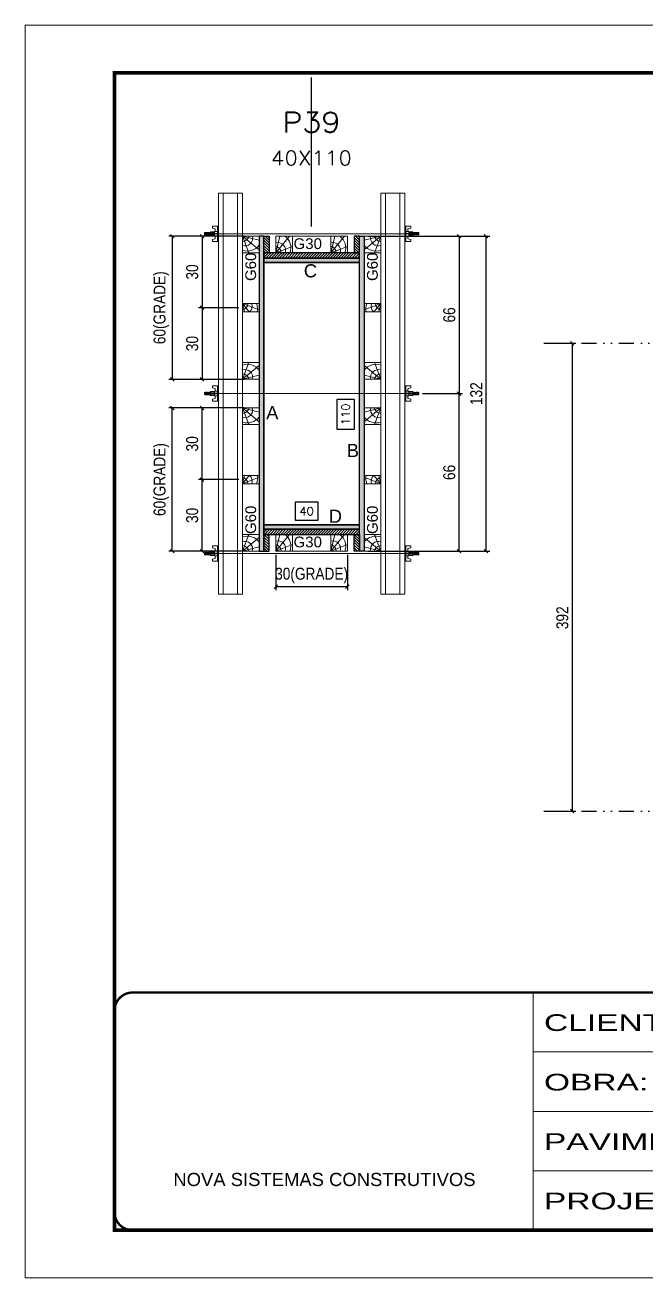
# Model space of a CAD drawing. Extents: x 28748 to 35002, y 14885 to 43501.
# Drawn here: x 33517 to 34037, y 34411 to 35461 of the extents above; entities that cross this region are included whole.
import ezdxf
from ezdxf.enums import TextEntityAlignment as Align

# ---------------------------------------------------------------- set-up
doc = ezdxf.new("R2010")
doc.units = 0
for name, pattern in [('CONTINUO', [0]), ('DASHED', [0.75, 0.5, -0.25]), ('DIVIDE2', [0.625, 0.25, -0.125, 0, -0.125, 0, -0.125]), ('HIDDEN', [0.375, 0.25, -0.125])]:
    doc.linetypes.add(name, pattern=pattern)
for name, color, linetype in [('CHAPA', 1, 'Continuous'), ('COTA', 241, 'Continuous'), ('MEIO_PONT', 93, 'Continuous'), ('Nível', 160, 'Continuous'), ('Painéis', 200, 'Continuous'), ('SARRAFO', 251, 'Continuous'), ('Texto de Titulo', 7, 'Continuous'), ('Texto Qtd Sarr', 242, 'Continuous'), ('TEXTO_GERAL', 7, 'Continuous')]:
    doc.layers.add(name, color=color, linetype=linetype)
for name, color, linetype, lineweight in [('Folhas', 255, 'Continuous', 9), ('Hachura', 251, 'Continuous', 9), ('Madeira', 126, 'Continuous', 18), ('Perfil Metálico', 224, 'Continuous', 18), ('SARRAFO DE PRESSAO', 251, 'DASHED', 9), ('Texto Seção', 7, 'Continuous', 15)]:
    doc.layers.add(name, color=color, linetype=linetype, lineweight=lineweight)
doc.styles.add('ARIAL', font='arial.ttf')
doc.styles.add('COTA TECNICA', font='techl___.ttf', dxfattribs={"height": 10})
doc.styles.add('COTA TECNICA 2X', font='techl___.ttf', dxfattribs={"height": 10})
doc.styles.add('ROMANS', font='romans.shx')
doc.styles.add('SANSSERIF', font='sas_____.pfb')
doc.styles.add('Tecnologia', font='')
doc.styles.get('Tecnologia').set_extended_font_data('Forgotten Futurist')
doc.dimstyles.new('PAINEL', dxfattribs={"dimtxt": 10, "dimasz": 3, "dimexe": 3, "dimexo": 3, "dimgap": 3, "dimtad": 1, "dimdec": 1, "dimzin": 12, "dimdsep": 46, "dimtxsty": 'COTA TECNICA', "dimblk1": 'OBLIQUE', "dimblk2": 'OBLIQUE', "dimsah": 1, "dimcen": 0.9, "dimclrd": 4, "dimclre": 4, "dimclrt": 240, "dimadec": 1, "dimazin": 3, "dimtfac": 1, "dimtdec": 1, "dimtmove": 0, "dimatfit": 3, "dimfxl": 1, "dimtolj": 1, "dimtzin": 12, "dimarcsym": 0})
doc.dimstyles.new('SECAO PILAR', dxfattribs={"dimtxt": 10, "dimasz": 3, "dimexe": 3, "dimexo": 3, "dimgap": 3, "dimtad": 1, "dimdec": 1, "dimlfac": 0.5, "dimzin": 12, "dimdsep": 46, "dimtxsty": 'COTA TECNICA 2X', "dimblk1": 'OBLIQUE', "dimblk2": 'OBLIQUE', "dimsah": 1, "dimcen": 0.9, "dimclrd": 256, "dimclre": 256, "dimclrt": 256, "dimadec": 1, "dimazin": 3, "dimtfac": 1, "dimtdec": 1, "dimtmove": 0, "dimatfit": 3, "dimfxl": 1, "dimtolj": 1, "dimtzin": 12, "dimarcsym": 0})
doc.dimstyles.new('SECÇÃO 2', dxfattribs={"dimtxt": 7, "dimasz": 6, "dimexe": 0.18, "dimexo": 2, "dimgap": -4, "dimtad": 3, "dimdec": 1, "dimlfac": 0.5, "dimzin": 12, "dimdsep": 46, "dimtxsty": 'ROMANS', "dimblk": 'ARCHTICK', "dimcen": 0.09, "dimse1": 1, "dimse2": 1, "dimsd1": 1, "dimsd2": 1, "dimclrd": 180, "dimclre": 5, "dimclrt": 1, "dimadec": 0, "dimazin": 3, "dimtfac": 1, "dimtdec": 1, "dimtofl": 0, "dimtmove": 0, "dimatfit": 3, "dimldrblk": 'ARCHTICK', "dimfxl": 1, "dimtolj": 1, "dimtzin": 0, "dimarcsym": 0})

# ---------------------------------------------------------------- blocks, each defined once
blk = doc.blocks.new('9999999999')
at = {"color": 30, "linetype": 'CONTINUO'}
for p, q in [((98564.6, 34230.2), (98564.6, 34429.4)), ((98564.6, 34379.6), (99584, 34379.6)), ((98564.6, 34329.8), (99488, 34329.8)), ((98564.6, 34280), (99488, 34280))]:
    blk.add_line(p, q, dxfattribs=at)
at = {"color": 30, "linetype": 'CONTINUO', "const_width": 2}
blk.add_lwpolyline([(99584, 34230.2), (99584, 34414.4, 0.414214), (99569, 34429.4), (98229, 34429.4, 0.414214), (98214, 34414.4), (98214, 34245.2, 0.414214), (98229, 34230.2), (99584, 34230.2)], format="xyb", dxfattribs=at)
at = {"layer": 'Folhas'}
blk.add_lwpolyline([(98139, 34190.2), (99624, 34190.2), (99624, 35240.2), (98139, 35240.2)], close=True, dxfattribs=at)
at = {"layer": 'Folhas', "color": 30, "const_width": 3}
blk.add_lwpolyline([(98214, 34230.2), (99584, 34230.2), (99584, 35200.2), (98214, 35200.2)], close=True, dxfattribs=at)
at = {"color": 7, "linetype": 'Continuous', "ltscale": 5, "style": 'ARIAL'}
blk.add_text('NOVA SISTEMAS CONSTRUTIVOS', height=11.059, dxfattribs=at).set_placement((98263.2, 34267.2))
at = {"layer": 'Folhas', "color": 7, "style": 'Tecnologia', "width": 1.5}
for s, p in [('CLIENTE:', (98573.7, 34397.2)), ('OBRA:', (98573.7, 34347.3)), ('PAVIMENTO:', (98573.7, 34297.5)), ('PROJETO:', (98573.7, 34247.7))]:
    blk.add_text(s, height=14, dxfattribs=at).set_placement(p)
blk = doc.blocks.new('_Oblique')
at = {"color": 0, "linetype": 'ByBlock', "lineweight": -2}
blk.add_line((-0.5, -0.5), (0.5, 0.5), dxfattribs=at)
blk = doc.blocks.new('*D1650')
at = {"layer": 'COTA', "color": 4, "linetype": 'ByBlock', "lineweight": -2, "transparency": 16777216}
for p, q in [((33954.5, 35194), (33978.2, 35194)), ((33975.2, 35194), (33975.2, 34802)), ((33954.5, 34802), (33978.2, 34802))]:
    blk.add_line(p, q, dxfattribs=at)
at = {"layer": 'Defpoints', "color": 0, "linetype": 'ByBlock', "transparency": 16777216}
for p in [(33951.5, 35194), (33951.5, 34802), (33975.2, 34802)]:
    blk.add_point(p, dxfattribs=at)
at = {"layer": 'COTA', "color": 4, "linetype": 'ByBlock', "lineweight": -2, "transparency": 16777216, "xscale": 3, "yscale": 3, "zscale": 3}
for p, rotation in [((33975.2, 35194), 90), ((33975.2, 34802), 270)]:
    blk.add_blockref('_Oblique', p, dxfattribs=dict(at, rotation=rotation))
at = {"layer": 'COTA', "color": 240, "linetype": 'ByBlock', "transparency": 16777216, "insert": (33967, 34964), "char_height": 10, "attachment_point": 5, "rotation": 90, "style": 'COTA TECNICA'}
blk.add_mtext('\\A1;392', dxfattribs=at)
blk = doc.blocks.new('titulo1')
at = {"layer": 'Defpoints', "color": 252, "linetype": 'HIDDEN', "ltscale": 2}
blk.add_line((0, 0), (0, 125), dxfattribs=at)
at = {"layer": 'Defpoints', "style": 'ROMANS', "oblique": 15}
blk.add_attdef('FOLHA', text='', height=10, dxfattribs=at).set_placement((0, 15.6), align=Align.MIDDLE_CENTER)
at = {"layer": 'Texto Qtd Sarr', "color": 3, "style": 'ROMANS', "oblique": 15}
for tag, height, p in [('TITULO', 17, (0, 71.4)), ('SEÇÃO', 12, (0, 41.5))]:
    blk.add_attdef(tag, text='', height=height, dxfattribs=at).set_placement(p, align=Align.MIDDLE_CENTER)
blk = doc.blocks.new('*D750')
at = {"layer": 'COTA', "color": 180, "lineweight": -2, "transparency": 16777216}
for p, q in [((33792.9, 35147), (33777.9, 35147)), ((33777.9, 35147), (33777.9, 35122)), ((33792.9, 35122), (33792.9, 35147)), ((33777.9, 35122), (33792.9, 35122))]:
    blk.add_line(p, q, dxfattribs=at)
at = {"layer": 'Defpoints', "color": 0, "transparency": 16777216}
for p in [(33796.9, 35261.8), (33796.9, 35261.8), (33796.9, 35041.8)]:
    blk.add_point(p, dxfattribs=at)
at = {"layer": 'COTA', "color": 1, "transparency": 16777216, "insert": (33785.4, 35134.5), "char_height": 7, "attachment_point": 5, "rotation": 90, "style": 'ROMANS'}
blk.add_mtext('\\A1;110', dxfattribs=at)
blk = doc.blocks.new('_ArchTick')
at = {"color": 0, "linetype": 'ByBlock', "const_width": 0.15}
blk.add_lwpolyline([(-0.5, -0.5), (0.5, 0.5)], dxfattribs=at)
blk = doc.blocks.new('*D751')
at = {"layer": 'COTA', "lineweight": -2, "transparency": 16777216}
for p, q in [((33803.9, 35283.8), (33906.1, 35283.8)), ((33903.1, 35019.8), (33903.1, 35283.8)), ((33803.9, 35019.8), (33906.1, 35019.8))]:
    blk.add_line(p, q, dxfattribs=at)
at = {"layer": 'Defpoints', "color": 0, "transparency": 16777216}
for p in [(33800.9, 35283.8), (33903.1, 35283.8), (33800.9, 35019.8)]:
    blk.add_point(p, dxfattribs=at)
at = {"layer": 'COTA', "lineweight": -2, "transparency": 16777216, "xscale": 3, "yscale": 3, "zscale": 3}
for p, rotation in [((33903.1, 35283.8), 90), ((33903.1, 35019.8), 270)]:
    blk.add_blockref('_Oblique', p, dxfattribs=dict(at, rotation=rotation))
at = {"layer": 'COTA', "transparency": 16777216, "insert": (33894.9, 35151.8), "char_height": 10, "attachment_point": 5, "rotation": 90, "style": 'COTA TECNICA 2X'}
blk.add_mtext('\\A1;132', dxfattribs=at)
blk = doc.blocks.new('*D752')
at = {"layer": 'COTA', "lineweight": -2, "transparency": 16777216}
for p, q in [((33849.7, 35151.8), (33883.4, 35151.8)), ((33880.4, 35019.8), (33880.4, 35151.8)), ((33837.9, 35019.8), (33883.4, 35019.8))]:
    blk.add_line(p, q, dxfattribs=at)
at = {"layer": 'Defpoints', "color": 0, "transparency": 16777216}
for p in [(33846.7, 35151.8), (33880.4, 35151.8), (33834.9, 35019.8)]:
    blk.add_point(p, dxfattribs=at)
at = {"layer": 'COTA', "lineweight": -2, "transparency": 16777216, "xscale": 3, "yscale": 3, "zscale": 3}
for p, rotation in [((33880.4, 35151.8), 90), ((33880.4, 35019.8), 270)]:
    blk.add_blockref('_Oblique', p, dxfattribs=dict(at, rotation=rotation))
at = {"layer": 'COTA', "transparency": 16777216, "insert": (33872.3, 35085.8), "char_height": 10, "attachment_point": 5, "rotation": 90, "style": 'COTA TECNICA 2X'}
blk.add_mtext('\\A1;66', dxfattribs=at)
blk = doc.blocks.new('*D753')
at = {"layer": 'COTA', "lineweight": -2, "transparency": 16777216}
for p, q in [((33837.9, 35283.8), (33883.4, 35283.8)), ((33880.4, 35283.8), (33880.4, 35151.8)), ((33849.7, 35151.8), (33883.4, 35151.8))]:
    blk.add_line(p, q, dxfattribs=at)
at = {"layer": 'Defpoints', "color": 0, "transparency": 16777216}
for p in [(33834.9, 35283.8), (33846.7, 35151.8), (33880.4, 35151.8)]:
    blk.add_point(p, dxfattribs=at)
at = {"layer": 'COTA', "lineweight": -2, "transparency": 16777216, "xscale": 3, "yscale": 3, "zscale": 3}
for p, rotation in [((33880.4, 35283.8), 90), ((33880.4, 35151.8), 270)]:
    blk.add_blockref('_Oblique', p, dxfattribs=dict(at, rotation=rotation))
at = {"layer": 'COTA', "transparency": 16777216, "insert": (33872.3, 35217.8), "char_height": 10, "attachment_point": 5, "rotation": 90, "style": 'COTA TECNICA 2X'}
blk.add_mtext('\\A1;66', dxfattribs=at)
blk = doc.blocks.new('*D754')
at = {"layer": 'COTA', "color": 180, "lineweight": -2, "transparency": 16777216}
for p, q in [((33762.4, 35060.8), (33743.1, 35060.8)), ((33743.1, 35060.8), (33743.1, 35045.8)), ((33762.4, 35045.8), (33762.4, 35060.8)), ((33743.1, 35045.8), (33762.4, 35045.8))]:
    blk.add_line(p, q, dxfattribs=at)
at = {"layer": 'Defpoints', "color": 0, "transparency": 16777216}
for p in [(33716.9, 35041.8), (33716.9, 35041.8), (33796.9, 35041.8)]:
    blk.add_point(p, dxfattribs=at)
at = {"layer": 'COTA', "color": 1, "transparency": 16777216, "insert": (33752.7, 35053.3), "char_height": 7, "attachment_point": 5, "style": 'ROMANS'}
blk.add_mtext('\\A1;40', dxfattribs=at)
blk = doc.blocks.new('C')
at = {"layer": 'Hachura', "color": 0}
for p, q in [((0, 3.22), (0, -3.22)), ((0.45, 3.22), (0, 3.22)), ((0.46, 3.16), (0, 3.16)), ((0.46, 3.05), (0, 3.05)), ((0.46, 2.88), (0, 2.88)), ((0, 2.75), (0, -1.16)), ((0.46, 2.65), (0, 2.65)), ((0.46, 2.23), (0, 2.23)), ((0.46, 1.51), (0, 1.51)), ((0.39, 0.49), (0.17, 0.49)), ((0.45, -3.23), (0.45, 3.22)), ((0.45, 3.22), (2.58, 3.22)), ((1.74, 0.97), (0.45, 0.97)), ((1.45, 0.1), (0.45, 0.1)), ((1.35, 1.94), (1.35, 0.96)), ((2.58, 2.39), (1.47, 2.09)), ((1.74, -0.97), (1.74, 0.97)), ((1.74, 0.97), (1.74, 0.84)), ((1.74, 0.97), (1.74, 0.84)), ((1.74, 0.84), (3.35, 0.84)), ((3.35, 0.45), (1.74, 0.45)), ((2.58, 3.22), (2.58, 2.39)), ((3.32, 0.84), (3.32, -0.84)), ((3.35, 0.84), (3.35, -0.84)), ((3.68, 0.45), (3.35, 0.45)), ((3.84, -0.52), (3.35, 0.45)), ((3.35, 0.06), (3.67, -0.57)), ((3.68, 0.45), (4.16, -0.52)), ((3.72, 0.5), (4.25, -0.57)), ((4.37, -0.55), (3.83, 0.53)), ((4.15, 0.45), (3.93, 0.45)), ((4.42, -0.52), (3.93, 0.45)), ((4.15, 0.45), (4.26, 0.45)), ((4.26, 0.45), (4.74, -0.52)), ((4.3, 0.5), (4.83, -0.57)), ((4.95, -0.55), (4.41, 0.53)), ((4.51, 0.45), (4.84, 0.45)), ((5, -0.52), (4.51, 0.45)), ((4.84, 0.45), (5.32, -0.52)), ((4.88, 0.5), (5.41, -0.57)), ((5.53, -0.55), (4.99, 0.53)), ((5.58, -0.52), (5.09, 0.45)), ((5.42, 0.45), (5.09, 0.45)), ((5.58, -0.52), (5.09, 0.45)), ((5.42, 0.45), (5.74, -0.19)), ((5.46, 0.5), (5.74, -0.07)), ((5.74, 0.19), (5.57, 0.53)), ((5.74, 0.32), (5.68, 0.45)), ((5.68, 0.45), (5.74, 0.45)), ((5.74, 0.45), (5.9, 0.29)), ((5.74, 0.45), (5.74, -0.52)), ((5.9, -0.36), (5.9, 0.29)), ((0.45, 0), (0, 0)), ((0.46, -1.52), (0, -1.52)), ((0.46, -2.23), (0, -2.23)), ((0.46, -2.65), (0, -2.65)), ((0.46, -2.88), (0, -2.88)), ((0.46, -3.05), (0, -3.05)), ((0.46, -3.16), (0, -3.16)), ((0, -3.22), (2.57, -3.22)), ((0.08, -0.48), (0.29, -0.48)), ((0.29, -0.48), (0.4, -0.48)), ((0.45, 0), (0.45, -0.97)), ((0.45, -0.16), (1.45, -0.16)), ((0.45, -0.65), (0.45, -0.32)), ((0.45, -3.23), (0.45, -0.65)), ((0.45, -0.97), (1.74, -0.97)), ((1.35, -1.94), (1.35, -0.97)), ((2.58, -2.39), (1.47, -2.1)), ((3.35, -0.32), (1.74, -0.32)), ((3.35, -0.84), (1.74, -0.84)), ((2.58, -3.23), (2.58, -2.39)), ((3.35, -0.07), (3.58, -0.52)), ((3.35, -0.52), (3.58, -0.52)), ((3.84, -0.52), (4.16, -0.52)), ((4.42, -0.52), (4.74, -0.52)), ((4.63, -0.52), (4.74, -0.52)), ((5, -0.52), (5.32, -0.52)), ((5.58, -0.52), (5.74, -0.52)), ((5.74, -0.52), (5.9, -0.36)), ((5.74, -0.52), (5.74, -0.52))]:
    blk.add_line(p, q, dxfattribs=at)
for centre, radius, start, end in [((1.52, 1.94), 0.161, 104.7436, 180), ((1.44, -0.03), 0.129, 272.695, 87.305), ((3.81, 0.39), 0.143, 25.5688, 154.4312), ((4.39, 0.39), 0.143, 25.5688, 154.4312), ((4.97, 0.39), 0.143, 25.5688, 154.4312), ((5.55, 0.39), 0.143, 25.5688, 154.4312), ((0.17, -0.37), 0.174, 221.744, 317.8592), ((1.52, -1.94), 0.161, 180, 255.2564), ((3.71, -0.4), 0.174, 222.1408, 318.256), ((4.29, -0.4), 0.174, 222.1408, 318.256), ((4.87, -0.4), 0.174, 222.1408, 318.256), ((5.45, -0.4), 0.174, 222.1408, 318.256), ((5.61, -0.4), 0.174, 317.8592, 318.256)]:
    blk.add_arc(centre, radius, start, end, dxfattribs=at)
blk = doc.blocks.new('PONTALETE')
at = {"layer": 'Madeira'}
for q in [(2.71, 7), (7, 5.76), (7, 1.74)]:
    blk.add_line((0, 0), q, dxfattribs=at)
blk.add_lwpolyline([(0, 0), (7, 0), (7, 7), (0, 7)], close=True, dxfattribs=at)
for centre, radius, start, end in [((2.04, 0.06), 6.23, 37.2818, 109.0913), ((1.09, 0.9), 3.19, 343.603, 109.9847), ((-0.21, -0.78), 3.09, 14.6322, 86.0383)]:
    blk.add_arc(centre, radius, start, end, dxfattribs=at)
blk = doc.blocks.new('*D755')
at = {"layer": 'COTA', "lineweight": -2, "transparency": 16777216}
for p, q in [((33700.3, 35139.8), (33637.2, 35139.8)), ((33640.2, 35019.8), (33640.2, 35139.8)), ((33700.3, 35019.8), (33637.2, 35019.8))]:
    blk.add_line(p, q, dxfattribs=at)
at = {"layer": 'Defpoints', "color": 0, "transparency": 16777216}
for p in [(33640.2, 35139.8), (33703.3, 35139.8), (33703.3, 35019.8)]:
    blk.add_point(p, dxfattribs=at)
at = {"layer": 'COTA', "lineweight": -2, "transparency": 16777216, "xscale": 3, "yscale": 3, "zscale": 3}
for p, rotation in [((33640.2, 35139.8), 90), ((33640.2, 35019.8), 270)]:
    blk.add_blockref('_Oblique', p, dxfattribs=dict(at, rotation=rotation))
at = {"layer": 'COTA', "transparency": 16777216, "insert": (33631, 35079.8), "char_height": 10, "attachment_point": 5, "rotation": 90, "style": 'COTA TECNICA 2X'}
blk.add_mtext('\\A1;60(GRADE)', dxfattribs=at)
blk = doc.blocks.new('*D1668')
at = {"layer": 'COTA', "lineweight": -2, "transparency": 16777216}
for p, q in [((33726.9, 35016.8), (33726.9, 34987.1)), ((33786.9, 35016.8), (33786.9, 34987.1)), ((33726.9, 34990.1), (33786.9, 34990.1))]:
    blk.add_line(p, q, dxfattribs=at)
at = {"layer": 'Defpoints', "color": 0, "transparency": 16777216}
for p in [(33726.9, 35019.8), (33786.9, 35019.8), (33786.9, 34990.1)]:
    blk.add_point(p, dxfattribs=at)
at = {"layer": 'COTA', "lineweight": -2, "transparency": 16777216, "xscale": 3, "yscale": 3, "zscale": 3, "rotation": 180}
blk.add_blockref('_Oblique', (33726.9, 34990.1), dxfattribs=at)
at = {"layer": 'COTA', "lineweight": -2, "transparency": 16777216, "xscale": 3, "yscale": 3, "zscale": 3}
blk.add_blockref('_Oblique', (33786.9, 34990.1), dxfattribs=at)
at = {"layer": 'COTA', "transparency": 16777216, "insert": (33756.9, 34999.4), "char_height": 10, "attachment_point": 5, "style": 'COTA TECNICA 2X'}
blk.add_mtext('\\A1;30(GRADE)', dxfattribs=at)
blk = doc.blocks.new('MEIO PONTALETE')
at = {"layer": 'Madeira'}
for q in [(2.71, 7), (3.5, 2.88), (3.5, 0.87)]:
    blk.add_line((0, 0), q, dxfattribs=at)
blk.add_lwpolyline([(0, 0), (3.5, 0), (3.5, 7), (0, 7)], close=True, dxfattribs=at)
for centre, radius, start, end in [((2.04, 0.06), 6.23, 76.4499, 109.0913), ((1.09, 0.9), 3.19, 40.9063, 109.9847), ((-0.21, -0.78), 3.09, 14.6322, 86.0383)]:
    blk.add_arc(centre, radius, start, end, dxfattribs=at)
blk = doc.blocks.new('*D1669')
at = {"layer": 'COTA', "lineweight": -2, "transparency": 16777216}
for p, q in [((33695.9, 35079.8), (33662.1, 35079.8)), ((33665.1, 35019.8), (33665.1, 35079.8)), ((33695.9, 35019.8), (33662.1, 35019.8))]:
    blk.add_line(p, q, dxfattribs=at)
at = {"layer": 'Defpoints', "color": 0, "transparency": 16777216}
for p in [(33665.1, 35079.8), (33698.9, 35079.8), (33698.9, 35019.8)]:
    blk.add_point(p, dxfattribs=at)
at = {"layer": 'COTA', "lineweight": -2, "transparency": 16777216, "xscale": 3, "yscale": 3, "zscale": 3}
for p, rotation in [((33665.1, 35079.8), 90), ((33665.1, 35019.8), 270)]:
    blk.add_blockref('_Oblique', p, dxfattribs=dict(at, rotation=rotation))
at = {"layer": 'COTA', "transparency": 16777216, "insert": (33656.9, 35049.8), "char_height": 10, "attachment_point": 5, "rotation": 90, "style": 'COTA TECNICA 2X'}
blk.add_mtext('\\A1;30', dxfattribs=at)
blk = doc.blocks.new('*D1670')
at = {"layer": 'COTA', "lineweight": -2, "transparency": 16777216}
for p, q in [((33695.9, 35139.8), (33662.1, 35139.8)), ((33665.1, 35079.8), (33665.1, 35139.8)), ((33695.9, 35079.8), (33662.1, 35079.8))]:
    blk.add_line(p, q, dxfattribs=at)
at = {"layer": 'Defpoints', "color": 0, "transparency": 16777216}
for p in [(33665.1, 35139.8), (33698.9, 35139.8), (33698.9, 35079.8)]:
    blk.add_point(p, dxfattribs=at)
at = {"layer": 'COTA', "lineweight": -2, "transparency": 16777216, "xscale": 3, "yscale": 3, "zscale": 3}
for p, rotation in [((33665.1, 35139.8), 90), ((33665.1, 35079.8), 270)]:
    blk.add_blockref('_Oblique', p, dxfattribs=dict(at, rotation=rotation))
at = {"layer": 'COTA', "transparency": 16777216, "insert": (33656.9, 35109.8), "char_height": 10, "attachment_point": 5, "rotation": 90, "style": 'COTA TECNICA 2X'}
blk.add_mtext('\\A1;30', dxfattribs=at)
blk = doc.blocks.new('*D756')
at = {"layer": 'COTA', "lineweight": -2, "transparency": 16777216}
for p, q in [((33700.3, 35283.8), (33637.2, 35283.8)), ((33640.2, 35283.8), (33640.2, 35163.8)), ((33700.3, 35163.8), (33637.2, 35163.8))]:
    blk.add_line(p, q, dxfattribs=at)
at = {"layer": 'Defpoints', "color": 0, "transparency": 16777216}
for p in [(33703.3, 35283.8), (33640.2, 35163.8), (33703.3, 35163.8)]:
    blk.add_point(p, dxfattribs=at)
at = {"layer": 'COTA', "lineweight": -2, "transparency": 16777216, "xscale": 3, "yscale": 3, "zscale": 3}
for p, rotation in [((33640.2, 35283.8), 90), ((33640.2, 35163.8), 270)]:
    blk.add_blockref('_Oblique', p, dxfattribs=dict(at, rotation=rotation))
at = {"layer": 'COTA', "transparency": 16777216, "insert": (33631, 35223.8), "char_height": 10, "attachment_point": 5, "rotation": 90, "style": 'COTA TECNICA 2X'}
blk.add_mtext('\\A1;60(GRADE)', dxfattribs=at)
blk = doc.blocks.new('*D1671')
at = {"layer": 'COTA', "lineweight": -2, "transparency": 16777216}
for p, q in [((33695.9, 35283.8), (33662.1, 35283.8)), ((33665.1, 35283.8), (33665.1, 35223.8)), ((33695.9, 35223.8), (33662.1, 35223.8))]:
    blk.add_line(p, q, dxfattribs=at)
at = {"layer": 'Defpoints', "color": 0, "transparency": 16777216}
for p in [(33698.9, 35283.8), (33665.1, 35223.8), (33698.9, 35223.8)]:
    blk.add_point(p, dxfattribs=at)
at = {"layer": 'COTA', "lineweight": -2, "transparency": 16777216, "xscale": 3, "yscale": 3, "zscale": 3}
for p, rotation in [((33665.1, 35283.8), 90), ((33665.1, 35223.8), 270)]:
    blk.add_blockref('_Oblique', p, dxfattribs=dict(at, rotation=rotation))
at = {"layer": 'COTA', "transparency": 16777216, "insert": (33656.9, 35253.8), "char_height": 10, "attachment_point": 5, "rotation": 90, "style": 'COTA TECNICA 2X'}
blk.add_mtext('\\A1;30', dxfattribs=at)
blk = doc.blocks.new('*D1672')
at = {"layer": 'COTA', "lineweight": -2, "transparency": 16777216}
for p, q in [((33695.9, 35223.8), (33662.1, 35223.8)), ((33665.1, 35223.8), (33665.1, 35163.8)), ((33695.9, 35163.8), (33662.1, 35163.8))]:
    blk.add_line(p, q, dxfattribs=at)
at = {"layer": 'Defpoints', "color": 0, "transparency": 16777216}
for p in [(33698.9, 35223.8), (33665.1, 35163.8), (33698.9, 35163.8)]:
    blk.add_point(p, dxfattribs=at)
at = {"layer": 'COTA', "lineweight": -2, "transparency": 16777216, "xscale": 3, "yscale": 3, "zscale": 3}
for p, rotation in [((33665.1, 35223.8), 90), ((33665.1, 35163.8), 270)]:
    blk.add_blockref('_Oblique', p, dxfattribs=dict(at, rotation=rotation))
at = {"layer": 'COTA', "transparency": 16777216, "insert": (33656.9, 35193.8), "char_height": 10, "attachment_point": 5, "rotation": 90, "style": 'COTA TECNICA 2X'}
blk.add_mtext('\\A1;30', dxfattribs=at)

msp = doc.modelspace()

# ---------------------------------------------------------------- hatches: boundary and pattern name
at = {"layer": 'Hachura'}
h = msp.add_hatch(color=256, dxfattribs=at)
h.dxf.hatch_style = 1
h.paths.add_polyline_path([(33716.93, 35283.84), (33712.93, 35283.84), (33712.93, 35019.84), (33716.93, 35019.84)])
h = msp.add_hatch(color=256, dxfattribs=at)
h.dxf.hatch_style = 1
h.paths.add_polyline_path([(33716.93, 35283.84), (33712.93, 35283.84), (33712.93, 35019.84), (33716.93, 35019.84)])
h = msp.add_hatch(dxfattribs=at)
h.set_pattern_fill('ANSI31', color=256, scale=0.5, angle=270, style=0)
h.set_pattern_definition([(315, (56646.3342, 25780.8901), (1.12253202, 1.12253202), [])])
h.paths.add_polyline_path([(33716.93, 35269.84), (33721.33, 35269.84), (33721.33, 35283.84), (33716.93, 35283.84)])
h = msp.add_hatch(dxfattribs=at)
h.set_pattern_fill('ANSI31', color=256, scale=0.5, angle=270, style=0)
h.set_pattern_definition([(315, (56688.3342, 25780.8901), (1.12253202, 1.12253202), [])])
h.paths.add_polyline_path([(33796.93, 35269.84), (33792.53, 35269.84), (33792.53, 35283.84), (33796.93, 35283.84)])
h = msp.add_hatch(color=256, dxfattribs=at)
h.dxf.hatch_style = 1
h.paths.add_polyline_path([(33796.93, 35283.84), (33800.93, 35283.84), (33800.93, 35019.84), (33796.93, 35019.84)])
h = msp.add_hatch(color=256, dxfattribs=at)
h.dxf.hatch_style = 1
h.paths.add_polyline_path([(33796.93, 35283.84), (33800.93, 35283.84), (33800.93, 35019.84), (33796.93, 35019.84)])
h = msp.add_hatch(dxfattribs=at)
h.set_pattern_fill('ANSI31', color=256, scale=0.5, angle=180, style=0)
h.set_pattern_definition([(225, (24622.9742, 12162.8338), (1.12253202, -1.12253202), [])])
h.paths.add_polyline_path([(33716.93, 35265.44), (33716.93, 35269.84), (33796.93, 35269.84), (33796.93, 35265.44)])
h = msp.add_hatch(color=256, dxfattribs=at)
h.dxf.hatch_style = 1
h.paths.add_polyline_path([(33796.93, 35261.84), (33796.93, 35265.44), (33716.93, 35265.44), (33716.93, 35261.84)])
h = msp.add_hatch(color=256, dxfattribs=at)
h.dxf.hatch_style = 1
h.paths.add_polyline_path([(33796.93, 35261.84), (33796.93, 35265.44), (33716.93, 35265.44), (33716.93, 35261.84)])
h = msp.add_hatch(color=256, dxfattribs=at)
h.dxf.hatch_style = 1
h.paths.add_polyline_path([(33796.93, 35038.24), (33796.93, 35041.84), (33716.93, 35041.84), (33716.93, 35038.24)])
h = msp.add_hatch(color=256, dxfattribs=at)
h.dxf.hatch_style = 1
h.paths.add_polyline_path([(33796.93, 35038.24), (33796.93, 35041.84), (33716.93, 35041.84), (33716.93, 35038.24)])
h = msp.add_hatch(dxfattribs=at)
h.set_pattern_fill('ANSI31', color=256, scale=0.5, angle=180, style=0)
h.set_pattern_definition([(225, (24592.9742, 12108.8338), (1.12253202, -1.12253202), [])])
h.paths.add_polyline_path([(33796.93, 35038.24), (33796.93, 35033.84), (33716.93, 35033.84), (33716.93, 35038.24)])
h = msp.add_hatch(dxfattribs=at)
h.set_pattern_fill('ANSI31', color=256, scale=0.5, angle=270, style=0)
h.set_pattern_definition([(315, (56646.3342, 25895.8901), (1.12253202, 1.12253202), [])])
h.paths.add_polyline_path([(33716.93, 35033.84), (33721.33, 35033.84), (33721.33, 35019.84), (33716.93, 35019.84)])
h = msp.add_hatch(dxfattribs=at)
h.set_pattern_fill('ANSI31', color=256, scale=0.5, angle=270, style=0)
h.set_pattern_definition([(315, (56688.3342, 25895.8901), (1.12253202, 1.12253202), [])])
h.paths.add_polyline_path([(33796.93, 35033.84), (33792.53, 35033.84), (33792.53, 35019.84), (33796.93, 35019.84)])

# ---------------------------------------------------------------- linework, layer by layer
at = {"layer": 'CHAPA'}
for points in [[(33716.93, 35283.84), (33712.93, 35283.84), (33712.93, 35019.84), (33716.93, 35019.84)], [(33716.93, 35283.84), (33712.93, 35283.84), (33712.93, 35019.84), (33716.93, 35019.84)], [(33796.93, 35283.84), (33800.93, 35283.84), (33800.93, 35019.84), (33796.93, 35019.84)], [(33796.93, 35283.84), (33800.93, 35283.84), (33800.93, 35019.84), (33796.93, 35019.84)], [(33796.93, 35261.84), (33796.93, 35265.44), (33716.93, 35265.44), (33716.93, 35261.84)], [(33796.93, 35261.84), (33796.93, 35265.44), (33716.93, 35265.44), (33716.93, 35261.84)], [(33796.93, 35038.24), (33796.93, 35041.84), (33716.93, 35041.84), (33716.93, 35038.24)], [(33796.93, 35038.24), (33796.93, 35041.84), (33716.93, 35041.84), (33716.93, 35038.24)]]:
    msp.add_lwpolyline(points, close=True, dxfattribs=at)
at = {"layer": 'Hachura'}
for p, q in [((33845.73, 35285.84), (33671.93, 35285.85)), ((33845.73, 35151.84), (33671.93, 35151.85)), ((33845.73, 35017.84), (33671.93, 35017.83))]:
    msp.add_line(p, q, dxfattribs=at)
at = {"layer": 'Madeira'}
for points in [[(33712.93, 35283.84), (33698.93, 35283.84), (33698.93, 35163.84), (33712.93, 35163.84)], [(33726.93, 35269.84), (33726.93, 35283.84), (33786.92, 35283.84), (33786.92, 35269.84)], [(33800.93, 35283.84), (33814.93, 35283.84), (33814.93, 35163.84), (33800.93, 35163.84)], [(33712.93, 35019.84), (33698.93, 35019.84), (33698.93, 35139.84), (33712.93, 35139.84)], [(33800.93, 35019.84), (33814.93, 35019.84), (33814.93, 35139.84), (33800.93, 35139.84)], [(33726.93, 35019.84), (33726.93, 35033.84), (33786.92, 35033.84), (33786.92, 35019.84)]]:
    msp.add_lwpolyline(points, close=True, dxfattribs=at)
at = {"layer": 'Nível', "color": 4, "linetype": 'DIVIDE2', "ltscale": 50}
for p, q in [((33951.5, 35194), (34961.84, 35194)), ((33951.5, 34802), (34961.84, 34802))]:
    msp.add_line(p, q, dxfattribs=at)
at = {"layer": 'Painéis'}
msp.add_lwpolyline([(33716.93, 35041.84), (33796.93, 35041.84), (33796.93, 35261.84), (33716.93, 35261.84)], close=True, dxfattribs=at)
at = {"layer": 'Perfil Metálico'}
for points in [[(33678.93, 35319.84), (33698.93, 35319.84), (33698.93, 34983.84), (33678.93, 34983.84)], [(33694.93, 34983.84), (33682.93, 34983.84), (33682.93, 35319.84), (33694.93, 35319.84)], [(33834.93, 35319.84), (33814.93, 35319.84), (33814.93, 34983.84), (33834.93, 34983.84)], [(33818.93, 34983.84), (33830.93, 34983.84), (33830.93, 35319.84), (33818.93, 35319.84)]]:
    msp.add_lwpolyline(points, close=True, dxfattribs=at)
at = {"layer": 'SARRAFO'}
for points in [[(33721.33, 35283.84), (33721.33, 35269.84), (33716.93, 35269.84), (33716.93, 35283.84)], [(33792.53, 35283.84), (33792.53, 35269.84), (33796.93, 35269.84), (33796.93, 35283.84)], [(33796.93, 35269.84), (33716.93, 35269.84), (33716.93, 35265.44), (33796.93, 35265.44)], [(33716.93, 35033.84), (33796.93, 35033.84), (33796.93, 35038.24), (33716.93, 35038.24)], [(33721.33, 35019.84), (33721.33, 35033.84), (33716.93, 35033.84), (33716.93, 35019.84)], [(33792.53, 35019.84), (33792.53, 35033.84), (33796.93, 35033.84), (33796.93, 35019.84)]]:
    msp.add_lwpolyline(points, close=True, dxfattribs=at)

# ---------------------------------------------------------------- block references
at = {"layer": 'Hachura', "linetype": 'Continuous', "yscale": 2, "zscale": 2, "rotation": 180}
for p, xscale in [((33678.93, 35285.84), 2), ((33834.93, 35285.84), -2), ((33678.93, 35151.84), 2), ((33834.93, 35151.84), -2)]:
    msp.add_blockref('C', p, dxfattribs=dict(at, xscale=xscale))
at = {"layer": 'Hachura', "linetype": 'Continuous', "yscale": 2, "zscale": 2}
for p, xscale in [((33678.93, 35017.84), -2), ((33834.93, 35017.84), 2)]:
    msp.add_blockref('C', p, dxfattribs=dict(at, xscale=xscale))
at = {"layer": 'Madeira'}
for name, p, xscale, yscale, zscale, rotation in [('PONTALETE', (33698.93, 35283.84), -2, 2, 2, 180), ('PONTALETE', (33698.93, 35283.84), -2, 2, 2, 180), ('PONTALETE', (33814.93, 35283.84), 2, 2, 2, 180), ('PONTALETE', (33814.93, 35283.84), 2, 2, 2, 180), ('MEIO PONTALETE', (33698.93, 35227.34), 1.999999997962732, 1.999999997962732, 1.999999997962732, 270), ('MEIO PONTALETE', (33814.93, 35227.34), -1.999999997962732, 1.999999997962732, 1.999999997962732, 90), ('PONTALETE', (33698.93, 35139.84), -2, 2, 2, 180), ('PONTALETE', (33814.93, 35139.84), 2, 2, 2, 180), ('MEIO PONTALETE', (33698.93, 35076.34), -1.999999997962732, 1.999999997962732, 1.999999997962732, 270), ('MEIO PONTALETE', (33814.93, 35076.34), 1.999999997962732, 1.999999997962732, 1.999999997962732, 90.00000000000001)]:
    msp.add_blockref(name, p, dxfattribs=dict(at, xscale=xscale, yscale=yscale, zscale=zscale, rotation=rotation))
at = {"layer": 'Madeira', "yscale": 2, "zscale": 2}
for p, xscale in [((33698.93, 35163.84), 2), ((33814.93, 35163.84), -2), ((33698.93, 35019.84), 2), ((33814.93, 35019.84), -2)]:
    msp.add_blockref('PONTALETE', p, dxfattribs=dict(at, xscale=xscale))
at = {"layer": 'MEIO_PONT', "xscale": -2, "yscale": 2, "zscale": 2, "rotation": 270}
for p in [(33726.93, 35269.84), (33772.92, 35269.84), (33726.93, 35019.84), (33772.92, 35019.84)]:
    msp.add_blockref('PONTALETE', p, dxfattribs=at)
at = {"layer": 'SARRAFO DE PRESSAO', "color": 6, "linetype": 'ByBlock'}
msp.add_blockref('9999999999', (-64622.14, 220.51), dxfattribs=at)
at = {"layer": 'Texto Seção'}
ref = msp.add_blockref('titulo1', (33756.7, 35291.77), dxfattribs=at)
ref.add_attrib('TITULO', 'P39', dxfattribs={"layer": 'Texto de Titulo', "color": 7, "height": 17, "style": 'ROMANS', "width": 1.1}).set_placement((33756.7, 35379.27), align=Align.MIDDLE_CENTER)
ref.add_attrib('SEÇÃO', '40X110', dxfattribs={"layer": 'Texto de Titulo', "color": 7, "height": 12, "style": 'ROMANS', "width": 1.1}).set_placement((33756.7, 35349.27), align=Align.MIDDLE_CENTER)

# ---------------------------------------------------------------- texts
at = {"layer": 'Texto Seção', "color": 0, "linetype": 'Continuous', "style": 'SANSSERIF'}
for p in [(33705.89, 35246.23), (33807.83, 35246.23), (33705.89, 35034.16), (33807.83, 35034.16)]:
    msp.add_text('G60', height=9, rotation=90, dxfattribs=at).set_placement(p, align=Align.MIDDLE_LEFT)
at = {"layer": 'TEXTO_GERAL', "style": 'ARIAL'}
for s, p in [('C', (33755.92, 35254.76)), ('A', (33723.97, 35135.83)), ('B', (33791.46, 35104.2)), ('D', (33776.87, 35049.08))]:
    msp.add_text(s, height=11, dxfattribs=at).set_placement(p, align=Align.MIDDLE_CENTER)
at = {"layer": 'TEXTO_GERAL', "color": 0, "linetype": 'Continuous', "char_height": 9, "width": 285.3299, "attachment_point": 7, "style": 'SANSSERIF'}
for insert in [(33741.78, 35272.89), (33741.78, 35022.89)]:
    msp.add_mtext('G30', dxfattribs=dict(at, insert=insert))

# ---------------------------------------------------------------- dimensions: what is measured, and where the dimension line sits
at = {"layer": 'COTA'}
for base, p1, p2, angle, picture, middle in [((33640.2, 35163.84), (33703.26, 35283.84), (33703.26, 35163.84), 270, '*D756', (33640.2, 35223.84)), ((33640.2, 35139.84), (33703.26, 35019.84), (33703.26, 35139.84), 90, '*D755', (33640.2, 35079.84))]:
    dim = msp.add_linear_dim(base=base, p1=p1, p2=p2, angle=angle, text='<>(GRADE)', dimstyle='SECAO PILAR', dxfattribs=at)
    dim.commit()
    dim.dimension.update_dxf_attribs({"geometry": picture, "text_midpoint": middle, "dimtype": 160})
for base, p1, p2, angle, picture, middle in [((33665.07, 35223.84), (33698.93, 35283.84), (33698.93, 35223.84), 270, '*D1671', (33656.85, 35253.84)), ((33903.13, 35283.84), (33800.93, 35019.84), (33800.93, 35283.84), 90, '*D751', (33894.91, 35151.84)), ((33880.36, 35151.84), (33834.93, 35283.84), (33846.73, 35151.84), 270, '*D753', (33872.25, 35217.84)), ((33665.07, 35163.84), (33698.93, 35223.84), (33698.93, 35163.84), 270, '*D1672', (33656.85, 35193.84)), ((33880.36, 35151.84), (33834.93, 35019.84), (33846.73, 35151.84), 90, '*D752', (33872.25, 35085.84)), ((33665.07, 35139.84), (33698.93, 35079.84), (33698.93, 35139.84), 90, '*D1670', (33656.85, 35109.84)), ((33665.07, 35079.84), (33698.93, 35019.84), (33698.93, 35079.84), 90, '*D1669', (33656.85, 35049.84))]:
    dim = msp.add_linear_dim(base=base, p1=p1, p2=p2, angle=angle, dimstyle='SECAO PILAR', dxfattribs=at)
    dim.commit()
    dim.dimension.update_dxf_attribs({"geometry": picture, "text_midpoint": middle})
for base, p2, angle, picture, middle in [((33796.93, 35261.84), (33796.93, 35261.84), 90, '*D750', (33796.93, 35134.47)), ((33716.93, 35041.84), (33716.93, 35041.84), 180, '*D754', (33752.74, 35041.84))]:
    dim = msp.add_linear_dim(base=base, p1=(33796.93, 35041.84), p2=p2, angle=angle, dimstyle='SECÇÃO 2', dxfattribs=at)
    dim.commit()
    dim.dimension.update_dxf_attribs({"geometry": picture, "text_midpoint": middle, "dimtype": 160})
at = {"layer": 'COTA', "linetype": 'ByBlock'}
dim = msp.add_linear_dim(base=(33975.22, 34802), p1=(33951.5, 35194), p2=(33951.5, 34802), angle=90, dimstyle='PAINEL', dxfattribs=at)
dim.commit()
dim.dimension.update_dxf_attribs({"geometry": '*D1650', "text_midpoint": (33975.22, 34964), "dimtype": 160})
at = {"layer": 'COTA'}
dim = msp.add_linear_dim(base=(33786.92, 34990.13), p1=(33726.93, 35019.84), p2=(33786.92, 35019.84), text='<>(GRADE)', dimstyle='SECAO PILAR', dxfattribs=at)
dim.commit()
dim.dimension.update_dxf_attribs({"geometry": '*D1668', "text_midpoint": (33756.93, 34990.13), "dimtype": 160})

doc.saveas('drawing.dxf')
